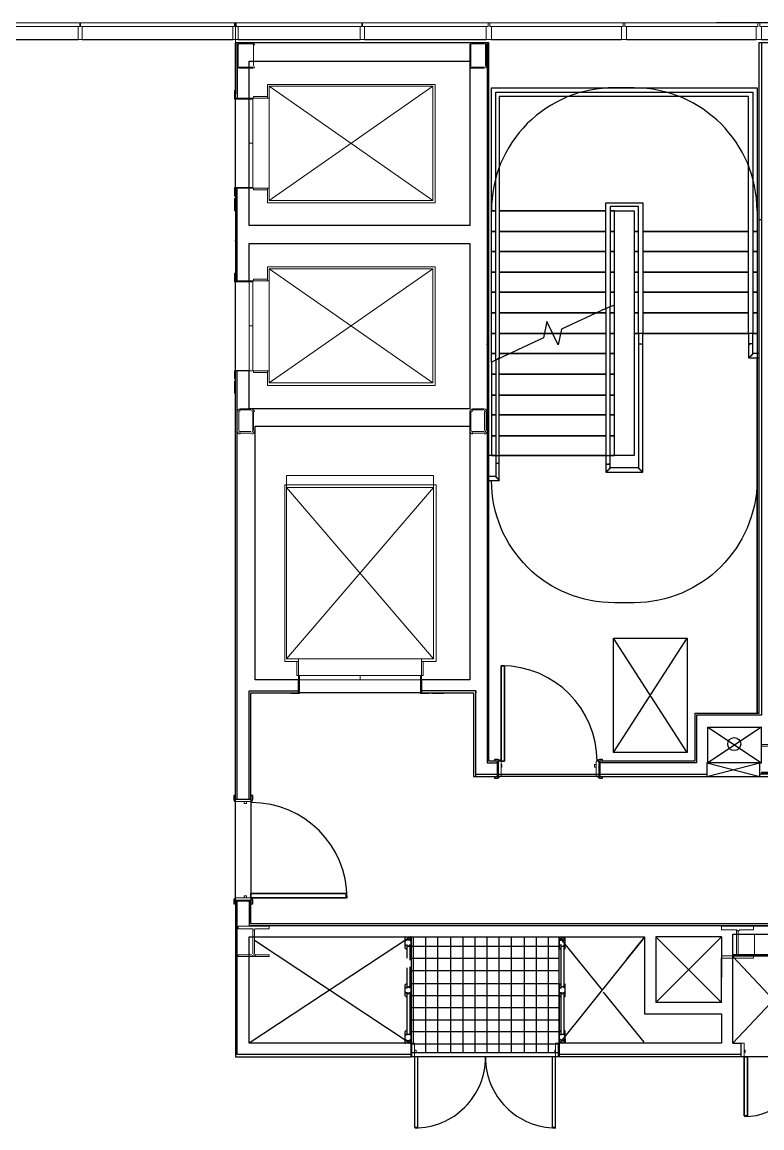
# Model space of a CAD drawing. Header units: metres. Extents: x 20.2 to 85.4, y 7.8 to 61.1.
# Drawn here: x 52.47 to 61.52, y 46.37 to 59.89 of the extents above; entities that cross this region are included whole.
import ezdxf

# ---------------------------------------------------------------- set-up
doc = ezdxf.new("R2010")
doc.units = ezdxf.units.M
for name, color, linetype, true_color in [('PDF_A-DOOR', 132, 'Continuous', 0x00b8b8), ('PDF_A-DOOR-FRAM', 251, 'Continuous', 0x575757), ('PDF_A-GLAZ-CURT', 251, 'Continuous', 0x575757), ('PDF_A-Z9919-G-COL19', 9, 'Continuous', 0xc1c1c1), ('PDF_S-BEAM', 41, 'Continuous', 0xffd9b0), ('PDF_S-COLS', 41, 'Continuous', 0xffd9b0)]:
    doc.layers.add(name, color=color, linetype=linetype, true_color=true_color)
for name, color, linetype in [('PDF_A-FLOR-HRAL', 7, 'Continuous'), ('PDF_A-G25 JA12-G-BLDEXIST', 7, 'Continuous'), ('PDF_A-GENM', 7, 'Continuous'), ('PDF_A-GLAZ-CWMG', 7, 'Continuous')]:
    doc.layers.add(name, color=color, linetype=linetype)

msp = doc.modelspace()

# ---------------------------------------------------------------- linework, layer by layer
at = {"layer": 'PDF_A-DOOR', "color": 7, "lineweight": 25}
for points in [[(58.374, 50.855), (58.331, 50.855), (58.331, 52.019), (58.374, 52.019)], [(58.374, 50.855), (58.374, 52.019), (58.331, 52.019), (58.331, 50.855)], [(58.321, 50.665), (58.289, 50.643), (58.257, 50.643), (58.257, 50.665)], [(59.57, 50.643), (59.538, 50.643), (59.506, 50.665), (59.57, 50.665)], [(56.437, 49.236), (55.272, 49.236), (55.272, 49.183), (56.437, 49.183)], [(55.272, 49.236), (56.437, 49.236), (56.437, 49.183), (55.272, 49.183)], [(57.273, 47.235), (57.273, 46.378), (57.315, 46.378), (57.315, 47.235)], [(58.998, 47.235), (58.956, 47.235), (58.956, 46.378), (58.998, 46.378)], [(61.348, 46.515), (61.348, 47.235), (61.306, 47.235), (61.306, 46.515)], [(61.348, 47.235), (61.348, 46.515), (61.306, 46.515), (61.306, 47.235)]]:
    msp.add_lwpolyline(points, close=True, dxfattribs=at)
for points in [[(58.321, 50.855), (58.257, 50.855), (58.257, 50.876), (58.289, 50.876), (58.321, 50.866)], [(59.506, 50.866), (59.538, 50.876), (59.57, 50.876), (59.57, 50.855), (59.506, 50.855)], [(58.31, 50.855), (58.31, 50.855)], [(58.31, 50.665), (58.31, 50.665)], [(55.082, 50.358), (55.082, 50.432), (55.061, 50.432), (55.061, 50.389), (55.071, 50.358)], [(55.082, 50.368), (55.082, 50.368)], [(55.283, 50.358), (55.294, 50.389), (55.294, 50.432), (55.272, 50.432), (55.272, 50.358)], [(55.272, 50.368), (55.272, 50.368)], [(55.071, 49.172), (55.061, 49.151), (55.061, 49.109), (55.082, 49.109), (55.082, 49.172)], [(55.272, 49.172), (55.272, 49.109), (55.294, 49.109), (55.294, 49.151), (55.283, 49.172)]]:
    msp.add_lwpolyline(points, dxfattribs=at)
at = {"layer": 'PDF_A-DOOR', "color": 251, "lineweight": 13, "true_color": 0x575757}
for points in [[(57.315, 47.235), (57.315, 46.378), (57.273, 46.378), (57.273, 47.235)], [(58.956, 47.235), (58.956, 46.378), (58.998, 46.378), (58.998, 47.235)]]:
    msp.add_lwpolyline(points, close=True, dxfattribs=at)
at = {"layer": 'PDF_A-DOOR', "color": 7, "lineweight": 25}
msp.add_lwpolyline([(57.278, 46.367, 0.414214), (58.141, 47.23, 0.414214), (59.003, 46.367)], format="xyb", dxfattribs=at)
for centre, radius, start, end in [((58.337, 50.85), 1.17, 360, 90), ((55.278, 49.177), 1.17, 360, 90), ((61.311, 47.23), 0.725, 270, 0)]:
    msp.add_arc(centre, radius, start, end, dxfattribs=at)
at = {"layer": 'PDF_A-DOOR-FRAM', "lineweight": 13}
for points in [[(58.331, 50.665), (58.3, 50.665), (58.3, 50.855), (58.331, 50.855)], [(58.342, 50.813), (58.342, 50.781), (58.331, 50.781), (58.331, 50.813)], [(59.496, 50.813), (59.496, 50.781), (59.474, 50.781), (59.474, 50.813)], [(59.496, 50.855), (59.527, 50.855), (59.527, 50.665), (59.496, 50.665)], [(55.082, 50.358), (55.272, 50.358), (55.272, 50.389), (55.082, 50.389)], [(55.219, 50.336), (55.219, 50.358), (55.188, 50.358), (55.188, 50.336)], [(55.272, 49.183), (55.082, 49.183), (55.082, 49.151), (55.272, 49.151)], [(55.219, 49.183), (55.219, 49.204), (55.188, 49.204), (55.188, 49.183)], [(57.273, 47.405), (57.241, 47.405), (57.241, 47.235), (57.273, 47.235)], [(59.03, 47.405), (58.998, 47.405), (58.998, 47.235), (59.03, 47.235)], [(61.306, 47.235), (61.306, 47.405), (61.263, 47.405), (61.263, 47.235)], [(57.294, 47.288), (57.294, 47.32), (57.273, 47.32), (57.273, 47.288)], [(58.988, 47.32), (58.988, 47.288), (58.998, 47.288), (58.998, 47.32)], [(61.306, 47.288), (61.316, 47.288), (61.316, 47.32), (61.306, 47.32)]]:
    msp.add_lwpolyline(points, close=True, dxfattribs=at)
at = {"layer": 'PDF_A-FLOR-HRAL', "lineweight": 25}
for points in [[(58.268, 55.756), (58.268, 57.735), (58.268, 59.037), (61.411, 59.037), (61.411, 57.439), (61.411, 56.084), (61.359, 56.084), (61.359, 57.439), (61.359, 58.984), (58.31, 58.984), (58.31, 57.735), (58.31, 55.788)], [(59.612, 56.391), (59.612, 57.682), (60.067, 57.682), (60.067, 57.439), (60.067, 56.084), (60.046, 56.084), (60.035, 56.084), (60.025, 56.084)], [(60.035, 56.084), (60.014, 56.084), (60.014, 57.439), (60.014, 57.64), (59.665, 57.64), (59.665, 56.412), (59.612, 56.391), (59.612, 54.591), (59.633, 54.591), (59.644, 54.591), (59.665, 54.591), (59.665, 56.412)], [(60.014, 56.084), (60.014, 55.946), (60.014, 54.443), (59.665, 54.443), (59.665, 54.433), (59.654, 54.433), (59.654, 54.422), (59.644, 54.422), (59.644, 54.412), (59.633, 54.412), (59.633, 54.401), (59.623, 54.401), (59.623, 54.39), (59.612, 54.39), (60.067, 54.39), (60.067, 55.946), (60.067, 56.084)], [(61.359, 56.084), (61.359, 55.946), (61.359, 55.788), (61.486, 55.788)], [(61.359, 56.084), (61.359, 56.084)], [(61.486, 55.84), (61.411, 55.84), (61.411, 55.946), (61.411, 56.084)], [(60.014, 55.946), (60.025, 55.957), (60.035, 55.957), (60.046, 55.957), (60.057, 55.957), (60.057, 55.946), (60.067, 55.946)], [(61.411, 55.946), (61.411, 55.957), (61.401, 55.957), (61.39, 55.957), (61.38, 55.957), (61.369, 55.957), (61.369, 55.946), (61.359, 55.946)], [(61.359, 55.788), (61.369, 55.788), (61.369, 55.798), (61.38, 55.798), (61.38, 55.809), (61.39, 55.809), (61.39, 55.819), (61.401, 55.819), (61.401, 55.83), (61.411, 55.83), (61.411, 55.84)], [(58.268, 54.591), (58.268, 54.496), (58.268, 54.337), (58.183, 54.337)], [(58.183, 54.285), (58.31, 54.285), (58.31, 54.496), (58.31, 54.591)], [(59.612, 54.591), (59.612, 54.496), (59.612, 54.39)], [(59.665, 54.443), (59.665, 54.496), (59.665, 54.591)], [(58.31, 54.496), (58.3, 54.496), (58.289, 54.496), (58.278, 54.496), (58.268, 54.496)], [(59.612, 54.496), (59.623, 54.496), (59.623, 54.486), (59.633, 54.486), (59.644, 54.486), (59.654, 54.486), (59.654, 54.496), (59.665, 54.496)], [(60.067, 54.39), (60.057, 54.39), (60.057, 54.401), (60.046, 54.401), (60.046, 54.412), (60.035, 54.412), (60.035, 54.422), (60.025, 54.422), (60.025, 54.433), (60.014, 54.433), (60.014, 54.443)], [(58.268, 54.337), (58.268, 54.327), (58.278, 54.327), (58.278, 54.316), (58.289, 54.316), (58.289, 54.306), (58.3, 54.306), (58.3, 54.295), (58.31, 54.295), (58.31, 54.285)], [(57.167, 48.706), (57.156, 48.696), (57.156, 48.643)], [(57.231, 48.643), (57.231, 48.696), (57.22, 48.706)], [(59.051, 48.706), (59.041, 48.696), (59.041, 48.643)], [(59.115, 48.643), (59.115, 48.696), (59.115, 48.706)], [(57.156, 48.622), (57.156, 48.569), (57.167, 48.558), (57.178, 48.558)], [(57.178, 48.611), (57.178, 48.442)], [(57.231, 48.622), (57.231, 48.569), (57.22, 48.558)], [(57.22, 48.421), (57.22, 48.611)], [(59.041, 48.622), (59.041, 48.569), (59.051, 48.558), (59.062, 48.558)], [(59.062, 48.611), (59.062, 48.071)], [(59.104, 48.558), (59.115, 48.558), (59.115, 48.569), (59.115, 48.622)], [(59.104, 48.082), (59.104, 48.611)], [(57.178, 48.325), (57.178, 48.071)], [(57.22, 48.082), (57.22, 48.336)], [(57.178, 48.124), (57.167, 48.124), (57.156, 48.114), (57.156, 48.061)], [(57.156, 48.04), (57.156, 47.987), (57.167, 47.976), (57.178, 47.976)], [(57.178, 48.029), (57.178, 47.5)], [(57.231, 48.061), (57.231, 48.114), (57.22, 48.124)], [(57.231, 48.04), (57.231, 47.987), (57.22, 47.976)], [(57.22, 47.5), (57.22, 48.029)], [(59.062, 48.124), (59.051, 48.124), (59.041, 48.114), (59.041, 48.061)], [(59.041, 48.04), (59.041, 47.987), (59.051, 47.976), (59.062, 47.976)], [(59.062, 48.029), (59.062, 47.5)], [(59.115, 48.061), (59.115, 48.114), (59.115, 48.124), (59.104, 48.124)], [(59.104, 47.976), (59.115, 47.976), (59.115, 47.987), (59.115, 48.04)], [(59.104, 47.5), (59.104, 48.029)], [(57.178, 47.553), (57.167, 47.553), (57.156, 47.542), (57.156, 47.489)], [(57.231, 47.489), (57.231, 47.542), (57.22, 47.553)], [(59.062, 47.553), (59.051, 47.553), (59.041, 47.542), (59.041, 47.489)], [(59.115, 47.489), (59.115, 47.542), (59.115, 47.553), (59.104, 47.553)], [(57.156, 47.468), (57.156, 47.405), (57.167, 47.405)], [(57.22, 47.405), (57.231, 47.405), (57.231, 47.458)], [(59.041, 47.468), (59.041, 47.405), (59.051, 47.405)], [(59.115, 47.458), (59.115, 47.405)]]:
    msp.add_lwpolyline(points, dxfattribs=at)
for points in [[(58.31, 55.788), (58.268, 55.756), (58.268, 54.591), (58.31, 54.591)], [(57.199, 48.59), (57.209, 48.59), (57.209, 48.601), (57.22, 48.601), (57.231, 48.611), (57.231, 48.622), (57.231, 48.632), (57.231, 48.643), (57.231, 48.654), (57.22, 48.654), (57.22, 48.664), (57.209, 48.664), (57.199, 48.664), (57.199, 48.675), (57.188, 48.675), (57.188, 48.664), (57.178, 48.664), (57.167, 48.664), (57.167, 48.654), (57.156, 48.654), (57.156, 48.643), (57.156, 48.632), (57.156, 48.622), (57.156, 48.611), (57.167, 48.601), (57.178, 48.601), (57.178, 48.59), (57.188, 48.59)], [(59.083, 48.59), (59.093, 48.59), (59.104, 48.601), (59.115, 48.601), (59.115, 48.611), (59.115, 48.622), (59.115, 48.632), (59.115, 48.643), (59.115, 48.654), (59.104, 48.654), (59.104, 48.664), (59.093, 48.664), (59.083, 48.664), (59.083, 48.675), (59.072, 48.675), (59.072, 48.664), (59.062, 48.664), (59.051, 48.664), (59.051, 48.654), (59.041, 48.654), (59.041, 48.643), (59.041, 48.632), (59.041, 48.622), (59.041, 48.611), (59.051, 48.611), (59.051, 48.601), (59.062, 48.601), (59.062, 48.59), (59.072, 48.59)], [(57.199, 48.008), (57.199, 48.018), (57.209, 48.018), (57.22, 48.018), (57.22, 48.029), (57.231, 48.029), (57.231, 48.04), (57.231, 48.05), (57.231, 48.061), (57.231, 48.071), (57.22, 48.082), (57.209, 48.082), (57.209, 48.093), (57.199, 48.093), (57.188, 48.093), (57.178, 48.093), (57.178, 48.082), (57.167, 48.082), (57.156, 48.071), (57.156, 48.061), (57.156, 48.05), (57.156, 48.04), (57.156, 48.029), (57.167, 48.029), (57.167, 48.018), (57.178, 48.018), (57.188, 48.018), (57.188, 48.008)], [(59.083, 48.008), (59.083, 48.018), (59.093, 48.018), (59.104, 48.018), (59.104, 48.029), (59.115, 48.029), (59.115, 48.04), (59.115, 48.05), (59.115, 48.061), (59.115, 48.071), (59.115, 48.082), (59.104, 48.082), (59.093, 48.093), (59.083, 48.093), (59.072, 48.093), (59.062, 48.093), (59.062, 48.082), (59.051, 48.082), (59.051, 48.071), (59.041, 48.071), (59.041, 48.061), (59.041, 48.05), (59.041, 48.04), (59.041, 48.029), (59.051, 48.029), (59.051, 48.018), (59.062, 48.018), (59.072, 48.018), (59.072, 48.008)], [(57.199, 47.436), (57.209, 47.436), (57.22, 47.436), (57.22, 47.447), (57.231, 47.447), (57.231, 47.458), (57.231, 47.468), (57.231, 47.479), (57.231, 47.489), (57.231, 47.5), (57.22, 47.5), (57.22, 47.51), (57.209, 47.51), (57.199, 47.51), (57.188, 47.51), (57.178, 47.51), (57.167, 47.51), (57.167, 47.5), (57.156, 47.5), (57.156, 47.489), (57.156, 47.479), (57.156, 47.468), (57.156, 47.458), (57.156, 47.447), (57.167, 47.447), (57.178, 47.436), (57.188, 47.436)], [(59.083, 47.436), (59.093, 47.436), (59.104, 47.436), (59.104, 47.447), (59.115, 47.447), (59.115, 47.458), (59.115, 47.468), (59.115, 47.479), (59.115, 47.489), (59.115, 47.5), (59.104, 47.5), (59.104, 47.51), (59.093, 47.51), (59.083, 47.51), (59.072, 47.51), (59.062, 47.51), (59.051, 47.51), (59.051, 47.5), (59.041, 47.5), (59.041, 47.489), (59.041, 47.479), (59.041, 47.468), (59.041, 47.458), (59.051, 47.458), (59.051, 47.447), (59.062, 47.447), (59.062, 47.436), (59.072, 47.436)]]:
    msp.add_lwpolyline(points, close=True, dxfattribs=at)
for points in [[(57.214, 48.668, 0.231039), (57.22, 48.68, 1.000002), (57.188, 48.68, 0.230911), (57.194, 48.668)], [(59.098, 48.668, 0.231039), (59.104, 48.68, 1.000002), (59.072, 48.68, 0.227025), (59.078, 48.668)], [(57.194, 47.433, 0.229445), (57.188, 47.42, 1.000002), (57.22, 47.42, 0.229399), (57.214, 47.433)], [(59.078, 47.433, 0.229445), (59.072, 47.42, 1.000002), (59.104, 47.42, 0.229399), (59.098, 47.433)]]:
    msp.add_lwpolyline(points, format="xyb", dxfattribs=at)
at = {"layer": 'PDF_A-G25 JA12-G-BLDEXIST', "lineweight": 25}
for points in [[(55.082, 57.873), (55.082, 59.64)], [(55.124, 59.64), (55.082, 59.64)], [(55.103, 59.016), (55.103, 59.64)], [(58.162, 59.64), (55.103, 59.64)], [(58.183, 50.855), (58.183, 51.85), (58.183, 59.418), (58.183, 59.64), (58.162, 59.64), (58.13, 59.64)], [(58.162, 59.64), (58.162, 59.418), (58.162, 51.85), (58.162, 50.855), (58.162, 50.834), (58.183, 50.834)], [(61.697, 59.64), (61.517, 59.64), (61.486, 59.64), (61.486, 59.471), (61.486, 52.951), (61.486, 52.919), (61.486, 52.76), (61.486, 51.437), (60.861, 51.437), (60.723, 51.437), (60.702, 51.437), (60.702, 50.855), (59.538, 50.855)], [(61.517, 59.64), (61.517, 59.503), (61.517, 59.471), (61.517, 52.951), (61.517, 52.919), (61.517, 52.782), (61.517, 52.76), (61.517, 51.437), (61.517, 51.416), (60.861, 51.416), (60.723, 51.416), (60.723, 50.834), (60.702, 50.834), (59.538, 50.834)], [(62.025, 59.439), (62.025, 59.471), (62.004, 59.471), (64.132, 59.471), (64.132, 59.503), (64.132, 59.64), (64.111, 59.64), (61.517, 59.64)], [(57.95, 59.418), (57.95, 57.407), (55.251, 57.407), (55.251, 57.862), (55.082, 57.862), (55.082, 56.73), (55.251, 56.73), (55.251, 57.185), (57.95, 57.185), (57.95, 55.163), (55.251, 55.163)], [(55.251, 57.862), (55.251, 59.418), (55.304, 59.418), (57.95, 59.418)], [(55.103, 59.355), (55.103, 58.963), (55.251, 58.963)], [(58.215, 55.735), (58.215, 55.84), (58.215, 56.084), (58.215, 56.338), (58.215, 56.592), (58.215, 56.835), (58.215, 57.089), (58.215, 57.333), (58.215, 57.587), (58.268, 57.587), (58.215, 57.587), (58.215, 59.09), (61.464, 59.09), (61.464, 57.333), (61.411, 57.333), (61.464, 57.333), (61.464, 57.089), (61.464, 56.835), (61.464, 56.592), (61.464, 56.338), (61.464, 56.084), (61.411, 56.084), (61.464, 56.084), (61.464, 51.437)], [(55.103, 56.73), (55.103, 57.862)], [(61.486, 57.481), (61.517, 57.481)], [(55.082, 57.216), (55.082, 57.227)], [(55.082, 50.389), (55.082, 51.691), (55.082, 51.85), (55.082, 54.951), (55.082, 55.629), (55.082, 56.73)], [(59.718, 56.433), (59.665, 56.412)], [(59.612, 56.391), (59.072, 56.137), (59.03, 55.946), (58.892, 56.232), (58.85, 56.031), (58.215, 55.735), (58.215, 55.586), (58.215, 55.332), (58.215, 55.089), (58.215, 54.835), (58.215, 54.591), (58.268, 54.591), (58.215, 54.591), (58.183, 54.591)], [(58.162, 55.946), (58.162, 55.957)], [(61.464, 51.437), (61.464, 54.591), (61.464, 55.788)], [(55.251, 55.163), (55.251, 55.629), (55.082, 55.629)], [(55.103, 55.131), (55.103, 55.629)], [(55.103, 50.389), (55.103, 51.691), (55.103, 51.712), (55.103, 51.85), (55.103, 55.629)], [(55.272, 50.389), (55.272, 51.691), (55.855, 51.691), (55.855, 51.85), (55.325, 51.85), (55.325, 54.951)], [(55.325, 54.951), (57.95, 54.951)], [(57.95, 54.951), (57.95, 51.85), (57.358, 51.85), (57.358, 51.691), (57.993, 51.691), (57.993, 50.855), (57.993, 50.665), (58.024, 50.665), (58.289, 50.665)], [(60.607, 50.961), (59.707, 50.961), (59.707, 52.358), (60.607, 52.358), (60.607, 50.961), (59.707, 52.358)], [(59.707, 50.961), (60.607, 52.358)], [(55.251, 50.389), (55.251, 51.691), (55.251, 51.712), (55.855, 51.712)], [(57.347, 51.691), (55.865, 51.691)], [(58.024, 51.712), (57.993, 51.712), (57.358, 51.712)], [(58.024, 50.665), (58.024, 50.696), (58.024, 50.834), (58.024, 50.855), (58.024, 51.691), (58.024, 51.712), (58.024, 51.691)], [(61.517, 51.056), (61.517, 51.268), (60.861, 50.834), (60.861, 51.268), (61.517, 50.834), (61.517, 51.268)], [(60.861, 51.268), (61.517, 51.268)], [(60.702, 51.183), (60.702, 51.183)], [(58.162, 50.834), (58.183, 50.834), (58.289, 50.834)], [(58.289, 50.855), (58.183, 50.855)], [(58.289, 50.665), (58.289, 50.855)], [(59.538, 50.855), (59.538, 50.665)], [(59.538, 50.665), (60.702, 50.665), (60.85, 50.665), (61.496, 50.834), (61.517, 50.834)], [(60.85, 50.834), (61.496, 50.665), (61.517, 50.665), (61.655, 50.665), (61.676, 50.665), (63.983, 50.665)], [(58.024, 50.696), (58.289, 50.696), (58.3, 50.696)], [(58.289, 50.696), (59.538, 50.696)], [(59.538, 50.665), (58.289, 50.665)], [(59.527, 50.696), (59.538, 50.696), (60.702, 50.696), (60.723, 50.696), (60.85, 50.696)], [(63.983, 50.696), (61.676, 50.696), (61.655, 50.696), (61.517, 50.696), (61.496, 50.696)], [(55.082, 49.14), (55.082, 50.389)], [(55.082, 50.389), (55.272, 50.389)], [(55.272, 50.389), (55.272, 49.14)], [(55.272, 49.14), (55.082, 49.14)], [(55.082, 49.14), (55.082, 47.405), (55.082, 47.267), (55.082, 47.235), (57.231, 47.235), (57.231, 47.405), (55.251, 47.405)], [(57.231, 47.267), (55.103, 47.267), (55.103, 47.405), (55.103, 48.706), (55.103, 48.844), (55.103, 48.865), (55.103, 49.14)], [(55.251, 49.14), (55.251, 48.865), (55.251, 48.844), (61.094, 48.844), (61.094, 48.833)], [(66.429, 49.013), (66.429, 48.865), (61.094, 48.865), (55.272, 48.865), (55.272, 49.14)], [(57.696, 48.865), (57.696, 48.865)], [(58.501, 48.865), (58.501, 48.865)], [(59.22, 48.844), (59.22, 48.844)], [(66.947, 48.844), (66.947, 48.833), (66.598, 48.833), (66.45, 48.833), (61.094, 48.833), (61.094, 48.844), (66.45, 48.844)], [(61.094, 48.833), (61.094, 48.833)], [(57.223, 48.706), (55.251, 47.405), (55.251, 48.463)], [(55.251, 48.706), (60.088, 48.706), (59.866, 48.431)], [(55.251, 47.405), (55.251, 48.706)], [(57.231, 48.706), (57.231, 48.294)], [(57.262, 47.405), (57.262, 48.706)], [(57.41, 47.288), (57.41, 48.706)], [(57.559, 47.288), (57.559, 48.706)], [(57.717, 47.288), (57.717, 48.706)], [(57.866, 47.288), (57.866, 48.706)], [(58.014, 47.288), (58.014, 48.706)], [(58.162, 47.288), (58.162, 48.706)], [(58.31, 47.288), (58.31, 48.706)], [(58.458, 47.288), (58.458, 48.706)], [(58.617, 47.288), (58.617, 48.706)], [(58.765, 47.288), (58.765, 48.706)], [(58.913, 47.288), (58.913, 48.706)], [(60.088, 48.706), (60.088, 47.902), (60.088, 47.764), (61.03, 47.764), (61.03, 47.405), (59.041, 47.405), (59.041, 47.235)], [(59.041, 48.702), (59.568, 48.053)], [(59.041, 47.405), (59.041, 48.702)], [(60.088, 48.701), (59.047, 47.405)], [(60.226, 48.706), (60.226, 47.902), (61.03, 48.706), (60.226, 48.706), (61.03, 47.902), (61.03, 48.442)], [(61.03, 48.706), (61.03, 48.209)], [(61.168, 48.738), (66.947, 48.738)], [(61.168, 48.484), (61.168, 48.738)], [(55.315, 48.664), (57.221, 47.405)], [(57.231, 48.59), (59.041, 48.59)], [(57.231, 48.442), (59.041, 48.442)], [(62.163, 48.461), (61.168, 47.405), (61.263, 47.405), (61.263, 47.235), (59.041, 47.235), (59.03, 47.235)], [(61.168, 48.464), (62.163, 47.405), (62.068, 47.405), (62.068, 47.235), (63.168, 47.235), (63.168, 47.405), (62.301, 47.405), (62.301, 48.463), (62.301, 48.474), (62.301, 48.484)], [(66.947, 48.484), (62.301, 48.484), (62.163, 48.484), (61.168, 48.484)], [(61.168, 47.405), (61.168, 48.484)], [(61.168, 48.474), (62.163, 48.474)], [(57.231, 48.368), (57.231, 47.405)], [(57.231, 48.294), (59.041, 48.294)], [(57.231, 48.135), (59.041, 48.135)], [(59.58, 48.029), (60.078, 47.415)], [(61.03, 47.902), (60.226, 47.902)], [(57.231, 47.839), (59.041, 47.839)], [(57.231, 47.69), (59.041, 47.69)], [(57.231, 47.394), (59.041, 47.394)], [(57.231, 47.288), (59.041, 47.288)], [(59.041, 47.235), (57.231, 47.235)], [(61.263, 47.267), (59.041, 47.267)], [(62.068, 47.235), (61.263, 47.235)]]:
    msp.add_lwpolyline(points, dxfattribs=at)
for points in [[(61.464, 57.587, 0.412379), (59.961, 59.09), (59.718, 59.09, 0.418485), (58.215, 57.587)], [(61.464, 54.285, -0.4103), (59.961, 52.792), (59.718, 52.792, -0.416426), (58.215, 54.285)]]:
    msp.add_lwpolyline(points, format="xyb", dxfattribs=at)
for points in [[(59.612, 57.587), (58.31, 57.587)], [(59.961, 56.084), (60.014, 56.084), (59.961, 56.084), (59.961, 54.591), (59.718, 54.591), (59.665, 54.591), (59.718, 54.591), (59.718, 54.835), (59.718, 55.089), (59.718, 55.332), (59.718, 55.586), (59.718, 55.84), (59.718, 56.084), (59.718, 56.338), (59.718, 56.433), (59.718, 56.592), (59.718, 56.835), (59.718, 57.089), (59.718, 57.333), (59.718, 57.587), (59.665, 57.587), (59.718, 57.587), (59.961, 57.587), (59.961, 57.333), (60.014, 57.333), (59.961, 57.333), (59.961, 57.089), (59.961, 56.835), (59.961, 56.592), (59.961, 56.338)], [(58.268, 57.333), (58.215, 57.333)], [(59.612, 57.333), (58.31, 57.333)], [(59.718, 57.333), (59.665, 57.333)], [(60.067, 57.333), (61.359, 57.333)], [(58.268, 57.089), (58.215, 57.089)], [(59.612, 57.089), (58.31, 57.089)], [(59.718, 57.089), (59.665, 57.089)], [(59.961, 57.089), (60.014, 57.089)], [(60.067, 57.089), (61.359, 57.089)], [(61.411, 57.089), (61.464, 57.089)], [(58.268, 56.835), (58.215, 56.835)], [(59.612, 56.835), (58.31, 56.835)], [(59.718, 56.835), (59.665, 56.835)], [(59.961, 56.835), (60.014, 56.835)], [(60.067, 56.835), (61.359, 56.835)], [(61.411, 56.835), (61.464, 56.835)], [(58.268, 56.592), (58.215, 56.592)], [(59.612, 56.592), (58.31, 56.592)], [(59.718, 56.592), (59.665, 56.592)], [(59.961, 56.592), (60.014, 56.592)], [(60.067, 56.592), (61.359, 56.592)], [(61.411, 56.592), (61.464, 56.592)], [(58.268, 56.338), (58.215, 56.338)], [(59.496, 56.338), (58.31, 56.338)], [(59.612, 56.338), (59.496, 56.338)], [(59.718, 56.338), (59.665, 56.338)], [(59.961, 56.338), (60.014, 56.338)], [(60.067, 56.338), (61.359, 56.338)], [(61.411, 56.338), (61.464, 56.338)], [(58.268, 56.084), (58.215, 56.084)], [(58.861, 56.084), (58.31, 56.084)], [(58.966, 56.084), (58.861, 56.084)], [(59.062, 56.084), (58.966, 56.084)], [(59.612, 56.084), (59.062, 56.084)], [(59.718, 56.084), (59.665, 56.084)], [(60.067, 56.084), (61.359, 56.084)], [(58.268, 55.84), (58.215, 55.84)], [(58.427, 55.84), (58.31, 55.84)], [(59.612, 55.84), (58.427, 55.84)], [(59.718, 55.84), (59.665, 55.84)], [(58.268, 55.586), (58.215, 55.586)], [(59.612, 55.586), (58.31, 55.586)], [(59.718, 55.586), (59.665, 55.586)], [(58.268, 55.332), (58.215, 55.332)], [(59.612, 55.332), (58.31, 55.332)], [(59.718, 55.332), (59.665, 55.332)], [(58.268, 55.089), (58.215, 55.089)], [(59.612, 55.089), (58.31, 55.089)], [(59.718, 55.089), (59.665, 55.089)], [(58.268, 54.835), (58.215, 54.835)], [(59.612, 54.835), (58.31, 54.835)], [(59.718, 54.835), (59.665, 54.835)], [(59.612, 54.591), (58.31, 54.591)], [(61.496, 50.834), (60.85, 50.834), (60.85, 50.665), (61.496, 50.665)], [(59.041, 48.706), (59.041, 48.696)], [(59.041, 47.987), (59.041, 47.542), (57.231, 47.542), (57.231, 47.987)]]:
    msp.add_lwpolyline(points, close=True, dxfattribs=at)
msp.add_circle((61.184, 51.062), 0.0794, dxfattribs=at)
at = {"layer": 'PDF_A-GENM', "color": 204, "lineweight": 13, "true_color": 0x7f009f}
for points in [[(55.474, 57.862), (55.474, 57.682), (57.527, 57.682), (57.527, 59.132), (55.474, 59.132), (55.474, 58.963)], [(55.495, 58.963), (55.304, 58.963), (55.304, 58.984), (55.474, 58.984)], [(57.495, 57.714), (55.495, 59.111)], [(57.495, 59.111), (57.495, 57.714), (55.495, 57.714), (57.495, 59.111), (55.495, 59.111), (55.495, 57.714)], [(55.294, 58.963), (55.294, 58.412), (55.251, 58.412), (55.251, 57.873)], [(55.294, 57.862), (55.294, 58.412), (55.251, 58.412), (55.251, 58.952)], [(55.294, 58.963), (55.294, 58.963)], [(55.294, 57.862), (55.294, 57.862)], [(55.495, 57.862), (55.304, 57.862), (55.304, 57.841), (55.474, 57.841)], [(55.082, 57.587), (55.071, 57.587), (55.071, 57.735), (55.082, 57.735)], [(55.474, 55.629), (55.474, 55.449), (57.527, 55.449), (57.527, 56.899), (55.474, 56.899), (55.474, 56.73)], [(57.495, 55.481), (55.495, 56.878)], [(57.495, 56.878), (57.495, 55.481), (55.495, 55.481), (57.495, 56.878), (55.495, 56.878), (55.495, 55.481)], [(55.294, 56.73), (55.294, 56.179), (55.251, 56.179), (55.251, 55.629)], [(55.294, 55.629), (55.294, 56.179), (55.251, 56.179), (55.251, 56.719)], [(55.294, 56.73), (55.294, 56.73)], [(55.495, 56.73), (55.304, 56.73), (55.304, 56.751), (55.474, 56.751)], [(55.294, 55.629), (55.294, 55.629)], [(55.495, 55.629), (55.304, 55.629), (55.304, 55.608), (55.474, 55.608)], [(55.082, 55.354), (55.071, 55.354), (55.071, 55.502), (55.082, 55.502)], [(55.706, 54.2), (57.506, 54.2), (57.506, 52.104), (55.706, 54.2), (55.706, 52.104), (57.506, 52.104), (57.506, 54.348), (55.706, 54.348), (55.706, 52.104), (57.506, 54.2)], [(57.358, 52.072), (57.538, 52.072), (57.538, 54.232), (55.685, 54.232), (55.685, 52.072), (55.855, 52.072)], [(55.855, 52.104), (55.855, 51.903)], [(57.358, 52.104), (57.358, 51.903)], [(57.347, 51.85), (56.606, 51.85), (56.606, 51.903), (55.855, 51.903), (55.833, 51.903), (55.833, 52.072)], [(55.865, 51.85), (56.606, 51.85), (56.606, 51.903), (57.358, 51.903), (57.379, 51.903), (57.379, 52.072)], [(55.855, 51.903), (55.855, 51.903)], [(57.358, 51.903), (57.358, 51.903)], [(57.633, 51.691), (57.633, 51.681), (57.485, 51.681), (57.485, 51.691)]]:
    msp.add_lwpolyline(points, dxfattribs=at)
for points in [[(55.082, 59.058), (55.071, 59.058), (55.071, 58.952), (55.294, 58.952), (55.294, 58.963), (55.082, 58.963)], [(55.082, 57.767), (55.082, 57.862), (55.294, 57.862), (55.294, 57.873), (55.071, 57.873), (55.071, 57.767)], [(55.082, 56.825), (55.071, 56.825), (55.071, 56.719), (55.294, 56.719), (55.294, 56.73), (55.082, 56.73)], [(55.082, 55.534), (55.082, 55.629), (55.294, 55.629), (55.071, 55.629), (55.071, 55.534)], [(55.759, 51.691), (55.759, 51.681), (55.865, 51.681), (55.865, 51.903), (55.855, 51.903), (55.855, 51.691)], [(57.453, 51.691), (57.358, 51.691), (57.358, 51.903), (57.347, 51.903), (57.347, 51.681), (57.453, 51.681)]]:
    msp.add_lwpolyline(points, close=True, dxfattribs=at)
at = {"layer": 'PDF_A-GLAZ-CURT', "lineweight": 13}
for points in [[(53.177, 59.884), (51.293, 59.884), (51.293, 59.841), (53.177, 59.841)], [(55.071, 59.884), (53.187, 59.884), (53.187, 59.841), (55.071, 59.841)], [(56.627, 59.884), (55.092, 59.884), (55.092, 59.841), (56.627, 59.841)], [(58.173, 59.884), (56.638, 59.884), (56.638, 59.841), (58.173, 59.841)], [(59.824, 59.884), (58.194, 59.884), (58.194, 59.841), (59.824, 59.841)], [(61.475, 59.884), (59.845, 59.884), (59.845, 59.841), (61.475, 59.841)], [(62.798, 59.884), (61.496, 59.884), (61.496, 59.841), (62.798, 59.841)]]:
    msp.add_lwpolyline(points, close=True, dxfattribs=at)
at = {"layer": 'PDF_A-GLAZ-CWMG', "color": 251, "lineweight": 13, "true_color": 0x575757}
for points in [[(53.156, 59.841), (53.156, 59.683), (53.208, 59.683), (53.208, 59.841), (53.187, 59.841), (53.187, 59.884), (53.177, 59.884), (53.177, 59.841)], [(55.05, 59.841), (55.05, 59.683), (55.114, 59.683), (55.114, 59.841), (55.092, 59.841), (55.092, 59.884), (55.071, 59.884), (55.071, 59.841)], [(56.606, 59.841), (56.606, 59.683), (56.659, 59.683), (56.659, 59.841), (56.638, 59.841), (56.638, 59.884), (56.627, 59.884), (56.627, 59.841)], [(58.151, 59.841), (58.151, 59.683), (58.215, 59.683), (58.215, 59.841), (58.194, 59.841), (58.194, 59.884), (58.173, 59.884), (58.173, 59.841)], [(59.803, 59.841), (59.803, 59.683), (59.866, 59.683), (59.866, 59.841), (59.845, 59.841), (59.845, 59.884), (59.824, 59.884), (59.824, 59.841)], [(61.454, 59.841), (61.454, 59.683), (61.517, 59.683), (61.517, 59.841), (61.496, 59.841), (61.496, 59.884), (61.475, 59.884), (61.475, 59.841)]]:
    msp.add_lwpolyline(points, close=True, dxfattribs=at)
at = {"layer": 'PDF_A-GLAZ-CWMG', "lineweight": 25}
for points in [[(51.314, 59.683), (53.156, 59.683)], [(53.208, 59.683), (55.05, 59.683)], [(55.114, 59.683), (56.606, 59.683)], [(56.659, 59.683), (58.151, 59.683)], [(58.215, 59.683), (59.803, 59.683)], [(59.866, 59.683), (61.454, 59.683)], [(61.517, 59.683), (62.777, 59.683)]]:
    msp.add_lwpolyline(points, dxfattribs=at)
at = {"layer": 'PDF_A-Z9919-G-COL19', "lineweight": 0}
msp.add_lwpolyline([(55.082, 59.884), (55.082, 47.235), (67.106, 47.235), (67.106, 48.865), (66.619, 48.865), (66.619, 58.741), (66.852, 58.741), (66.852, 59.894)], close=True, dxfattribs=at)
msp.add_lwpolyline([(55.082, 47.235), (55.082, 47.235)], dxfattribs=at)
at = {"layer": 'PDF_S-BEAM', "lineweight": 13}
msp.add_lwpolyline([(61.433, 48.484), (61.433, 48.738)], dxfattribs=at)
at = {"layer": 'PDF_S-COLS', "lineweight": 13}
for points in [[(55.103, 59.619), (55.103, 59.355)], [(55.114, 59.355), (55.114, 59.619)], [(55.294, 59.64), (55.124, 59.64)], [(55.124, 59.63), (55.294, 59.63)], [(55.124, 59.619), (55.124, 59.619)], [(55.294, 59.619), (55.294, 59.619)], [(57.95, 59.619), (57.95, 59.355)], [(58.13, 59.64), (57.961, 59.64)], [(57.961, 59.63), (58.13, 59.63)], [(57.961, 59.619), (57.961, 59.355)], [(58.13, 59.619), (58.13, 59.619)], [(58.141, 59.619), (58.141, 59.355)], [(58.151, 59.355), (58.151, 59.619)], [(55.124, 59.355), (55.124, 59.355)], [(55.294, 59.344), (55.124, 59.344)], [(55.124, 59.333), (55.294, 59.333)], [(55.294, 59.355), (55.294, 59.355)], [(58.13, 59.344), (57.961, 59.344)], [(57.961, 59.333), (58.13, 59.333)], [(58.13, 59.355), (58.13, 59.355)], [(55.103, 55.131), (55.103, 54.898)], [(55.124, 54.898), (55.124, 55.131)], [(55.272, 55.163), (55.135, 55.163)], [(55.135, 55.152), (55.272, 55.152)], [(55.294, 55.131), (55.294, 54.898)], [(55.304, 54.898), (55.304, 55.131)], [(57.95, 55.131), (57.95, 54.898)], [(57.961, 54.898), (57.961, 55.131)], [(58.12, 55.163), (57.982, 55.163)], [(57.982, 55.152), (58.12, 55.152)], [(58.13, 55.131), (58.13, 54.898)], [(58.151, 54.898), (58.151, 55.131)], [(55.272, 54.888), (55.135, 54.888)], [(55.135, 54.867), (55.272, 54.867)], [(58.12, 54.888), (57.982, 54.888)], [(57.982, 54.867), (58.12, 54.867)], [(61.718, 51.035), (61.877, 51.035), (61.877, 51.056), (61.517, 51.056), (61.517, 51.035), (61.676, 51.035)], [(61.676, 50.718), (61.517, 50.718), (61.517, 50.707), (61.877, 50.707), (61.877, 50.718), (61.718, 50.718)], [(55.325, 48.802), (55.495, 48.802), (55.495, 48.833), (55.114, 48.833), (55.114, 48.802), (55.283, 48.802)], [(61.253, 48.791), (61.422, 48.791), (61.422, 48.833), (61.03, 48.833), (61.03, 48.791), (61.2, 48.791)], [(55.294, 48.791), (55.294, 48.495)], [(55.315, 48.495), (55.315, 48.791)], [(61.21, 48.781), (61.21, 48.495)], [(61.232, 48.495), (61.232, 48.781)], [(55.283, 48.484), (55.114, 48.484), (55.114, 48.463), (55.495, 48.463), (55.495, 48.484), (55.325, 48.484)], [(61.2, 48.474), (61.03, 48.474), (61.03, 48.442), (61.422, 48.442), (61.422, 48.474), (61.253, 48.474)]]:
    msp.add_lwpolyline(points, dxfattribs=at)
msp.add_lwpolyline([(55.304, 59.619), (55.304, 59.355)], close=True, dxfattribs=at)
for centre, radius, start, end in [((55.13, 59.614), 0.0159, 89.9999, 180.0001), ((55.299, 59.614), 0.0159, 359.9999, 90.0001), ((57.966, 59.614), 0.0159, 89.9999, 180.0001), ((58.136, 59.614), 0.0159, 359.9999, 90.0001), ((55.13, 59.349), 0.0159, 179.9999, 270.0001), ((55.299, 59.349), 0.0159, 269.9999, 0.0001), ((57.966, 59.349), 0.0159, 179.9999, 270.0001), ((58.136, 59.349), 0.0159, 269.9999, 0.0001), ((55.14, 55.126), 0.037, 89.9999, 180.0001), ((55.14, 55.126), 0.0159, 89.9999, 180.0001), ((55.278, 55.126), 0.037, 359.9999, 90.0001), ((55.278, 55.126), 0.0159, 359.9999, 90.0001), ((57.987, 55.126), 0.037, 89.9999, 180.0001), ((57.987, 55.126), 0.0159, 89.9999, 180.0001), ((58.125, 55.126), 0.037, 359.9999, 90.0001), ((58.125, 55.126), 0.0159, 359.9999, 90.0001), ((55.14, 54.893), 0.037, 179.9999, 270.0001), ((55.14, 54.893), 0.0159, 179.9999, 270.0001), ((55.278, 54.893), 0.037, 269.9999, 0.0001), ((55.278, 54.893), 0.0159, 269.9999, 0.0001), ((57.987, 54.893), 0.037, 179.9999, 270.0001), ((57.987, 54.893), 0.0159, 179.9999, 270.0001), ((58.125, 54.893), 0.037, 269.9999, 0.0001), ((58.125, 54.893), 0.0159, 269.9999, 0.0001), ((55.288, 48.786), 0.0159, 359.9999, 90.0001), ((55.331, 48.786), 0.0159, 89.9999, 180.0001), ((61.205, 48.775), 0.0159, 359.9999, 90.0001), ((61.258, 48.775), 0.0159, 89.9999, 180.0001), ((55.288, 48.489), 0.0159, 269.9999, 0.0001), ((55.331, 48.489), 0.0159, 179.9999, 270.0001), ((61.205, 48.489), 0.0159, 269.9999, 0.0001), ((61.258, 48.489), 0.0159, 179.9999, 270.0001)]:
    msp.add_arc(centre, radius, start, end, dxfattribs=at)

doc.saveas('drawing.dxf')
